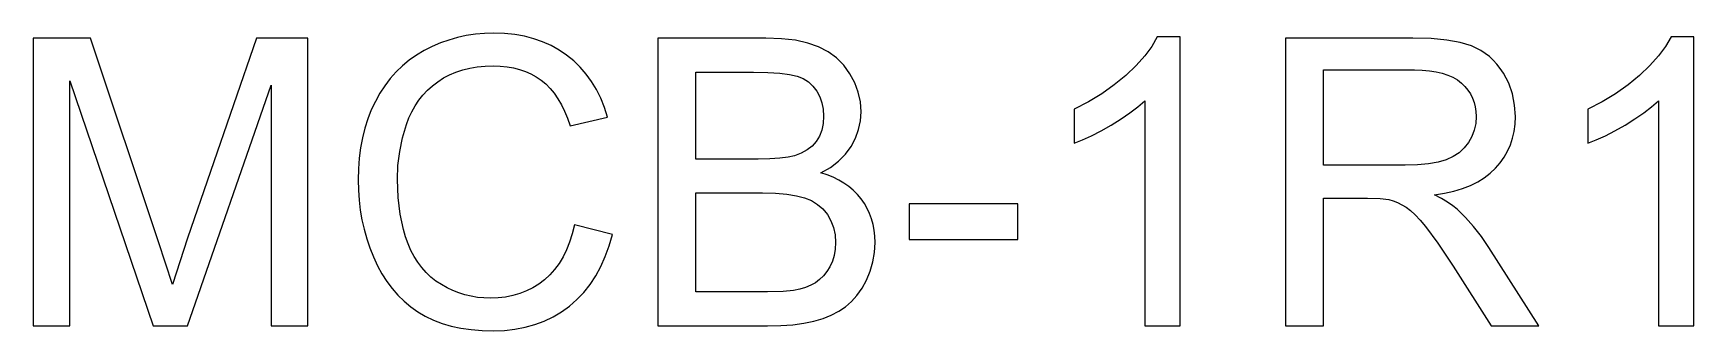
# Model space of a CAD drawing. Header units: millimetres. Extents: x -4.13 to 4.13, y -0.74 to 0.74.
import ezdxf

# ---------------------------------------------------------------- set-up
doc = ezdxf.new("R2010")
doc.units = ezdxf.units.MM
doc.layers.add('LASER_MARK', color=7, linetype='Continuous')

msp = doc.modelspace()

# ---------------------------------------------------------------- linework, layer by layer
at = {"layer": 'LASER_MARK'}
for points in [[(-4.131836, -0.71582), (-3.949219, -0.71582), (-3.949219, 0.50293), (-3.535156, -0.71582), (-3.364258, -0.71582), (-2.948242, 0.482422), (-2.948242, -0.71582), (-2.765625, -0.71582), (-2.765625, 0.71582), (-3.020508, 0.71582), (-3.363281, -0.280273), (-3.439453, -0.509766), (-3.507812, -0.297852), (-3.84668, 0.71582), (-4.131836, 0.71582)], [(-1.249023, -0.261719), (-1.438477, -0.213867), (-1.449356, -0.257645), (-1.462463, -0.298645), (-1.477798, -0.336868), (-1.495361, -0.372314), (-1.515152, -0.404984), (-1.53717, -0.434875), (-1.561417, -0.46199), (-1.587891, -0.486328), (-1.616241, -0.507843), (-1.646118, -0.526489), (-1.677521, -0.542267), (-1.710449, -0.555176), (-1.744904, -0.565216), (-1.780884, -0.572388), (-1.81839, -0.576691), (-1.857422, -0.578125), (-1.889847, -0.577072), (-1.921692, -0.573914), (-1.952957, -0.568649), (-1.983643, -0.561279), (-2.013748, -0.551804), (-2.043274, -0.540222), (-2.07222, -0.526535), (-2.100586, -0.510742), (-2.127739, -0.492821), (-2.153046, -0.472748), (-2.176506, -0.450523), (-2.19812, -0.426147), (-2.217888, -0.39962), (-2.235809, -0.370941), (-2.251884, -0.340111), (-2.266113, -0.307129), (-2.278587, -0.272346), (-2.289398, -0.236115), (-2.30603, -0.159302), (-2.31601, -0.076691), (-2.319336, 0.011719), (-2.316528, 0.082001), (-2.308105, 0.151245), (-2.294067, 0.219452), (-2.274414, 0.286621), (-2.262154, 0.319099), (-2.247833, 0.349884), (-2.231453, 0.378975), (-2.213013, 0.406372), (-2.192513, 0.432076), (-2.169952, 0.456085), (-2.145332, 0.478401), (-2.118652, 0.499023), (-2.090096, 0.517563), (-2.059845, 0.53363), (-2.027901, 0.547226), (-1.994263, 0.55835), (-1.958931, 0.567001), (-1.921906, 0.573181), (-1.883186, 0.576889), (-1.842773, 0.578125), (-1.807648, 0.577011), (-1.774048, 0.573669), (-1.741974, 0.5681), (-1.711426, 0.560303), (-1.682404, 0.550278), (-1.654907, 0.538025), (-1.628937, 0.523544), (-1.604492, 0.506836), (-1.581512, 0.487686), (-1.559937, 0.465881), (-1.539764, 0.441422), (-1.520996, 0.414307), (-1.503632, 0.384537), (-1.487671, 0.352112), (-1.473114, 0.317032), (-1.459961, 0.279297), (-1.273438, 0.323242), (-1.28923, 0.371414), (-1.3078, 0.416809), (-1.329147, 0.459427), (-1.353271, 0.499268), (-1.380173, 0.536331), (-1.409851, 0.570618), (-1.442307, 0.602127), (-1.477539, 0.630859), (-1.515228, 0.656494), (-1.555054, 0.678711), (-1.597015, 0.69751), (-1.641113, 0.712891), (-1.687347, 0.724854), (-1.735718, 0.733398), (-1.786224, 0.738525), (-1.838867, 0.740234), (-1.885735, 0.738884), (-1.93161, 0.734833), (-1.976494, 0.728081), (-2.020386, 0.718628), (-2.063286, 0.706474), (-2.105194, 0.69162), (-2.146111, 0.674065), (-2.186035, 0.653809), (-2.224335, 0.630951), (-2.260376, 0.605591), (-2.294159, 0.577728), (-2.325684, 0.547363), (-2.35495, 0.514496), (-2.381958, 0.479126), (-2.406708, 0.441254), (-2.429199, 0.400879), (-2.449226, 0.35836), (-2.466583, 0.314056), (-2.48127, 0.267967), (-2.493286, 0.220093), (-2.502632, 0.170433), (-2.509308, 0.118988), (-2.513313, 0.065758), (-2.514648, 0.010742), (-2.513466, -0.040115), (-2.509918, -0.090149), (-2.504005, -0.139359), (-2.495728, -0.187744), (-2.485085, -0.235306), (-2.472076, -0.282043), (-2.456703, -0.327957), (-2.438965, -0.373047), (-2.418961, -0.416405), (-2.39679, -0.457123), (-2.372452, -0.495201), (-2.345947, -0.53064), (-2.317276, -0.563438), (-2.286438, -0.593597), (-2.253433, -0.621117), (-2.218262, -0.645996), (-2.180656, -0.668083), (-2.14035, -0.687225), (-2.097343, -0.703423), (-2.051636, -0.716675), (-2.003227, -0.726982), (-1.952118, -0.734344), (-1.898308, -0.738762), (-1.841797, -0.740234), (-1.786964, -0.738319), (-1.734283, -0.732574), (-1.683754, -0.723), (-1.635376, -0.709595), (-1.589149, -0.69236), (-1.545074, -0.671295), (-1.503151, -0.6464), (-1.463379, -0.617676), (-1.42617, -0.585304), (-1.391937, -0.549469), (-1.36068, -0.51017), (-1.332397, -0.467407), (-1.307091, -0.421181), (-1.28476, -0.37149), (-1.265404, -0.318336)], [(-1.023438, -0.71582), (-0.477539, -0.71582), (-0.411835, -0.714325), (-0.35144, -0.709839), (-0.296356, -0.702362), (-0.246582, -0.691895), (-0.201447, -0.678497), (-0.160278, -0.662231), (-0.123077, -0.643097), (-0.089844, -0.621094), (-0.059845, -0.595184), (-0.032349, -0.564331), (-0.007355, -0.528534), (0.015137, -0.487793), (0.033722, -0.443695), (0.046997, -0.397827), (0.054962, -0.350189), (0.057617, -0.300781), (0.056526, -0.27005), (0.053253, -0.240356), (0.047798, -0.2117), (0.040161, -0.184082), (0.030342, -0.157501), (0.018341, -0.131958), (0.004158, -0.107452), (-0.012207, -0.083984), (-0.030602, -0.061874), (-0.050873, -0.041443), (-0.073021, -0.02269), (-0.097046, -0.005615), (-0.122948, 0.009781), (-0.150726, 0.023499), (-0.180382, 0.035538), (-0.211914, 0.045898), (-0.164795, 0.072754), (-0.124023, 0.103516), (-0.0896, 0.138184), (-0.061523, 0.176758), (-0.039734, 0.217957), (-0.02417, 0.260498), (-0.014832, 0.304382), (-0.011719, 0.349609), (-0.015228, 0.398407), (-0.025757, 0.446167), (-0.043304, 0.492889), (-0.067871, 0.538574), (-0.098633, 0.580811), (-0.134766, 0.617188), (-0.17627, 0.647705), (-0.223145, 0.672363), (-0.276764, 0.691376), (-0.338501, 0.704956), (-0.408356, 0.713104), (-0.486328, 0.71582), (-1.023438, 0.71582)], [(1.575195, -0.71582), (1.575195, 0.72168), (1.461914, 0.72168), (1.434937, 0.674927), (1.399902, 0.627441), (1.356812, 0.579224), (1.305664, 0.530273), (1.248169, 0.482788), (1.186035, 0.438965), (1.119263, 0.398804), (1.047852, 0.362305), (1.047852, 0.192383), (1.090179, 0.209412), (1.135132, 0.230225), (1.182709, 0.254822), (1.23291, 0.283203), (1.281952, 0.313477), (1.32605, 0.34375), (1.365204, 0.374023), (1.399414, 0.404297), (1.399414, -0.71582)], [(2.099609, -0.71582), (2.289062, -0.71582), (2.289062, -0.080078), (2.508789, -0.080078), (2.571777, -0.081787), (2.614258, -0.086914), (2.636139, -0.093323), (2.657837, -0.101807), (2.700684, -0.125), (2.722626, -0.141235), (2.745972, -0.162598), (2.770721, -0.189087), (2.796875, -0.220703), (2.85791, -0.304199), (2.933594, -0.417969), (3.123047, -0.71582), (3.361328, -0.71582), (3.112305, -0.326172), (3.074646, -0.271423), (3.035889, -0.221436), (2.996033, -0.176208), (2.955078, -0.135742), (2.933289, -0.118103), (2.906982, -0.100342), (2.87616, -0.082458), (2.84082, -0.064453), (2.890656, -0.056183), (2.937134, -0.045532), (2.980255, -0.032501), (3.02002, -0.01709), (3.056427, 0.000702), (3.089478, 0.020874), (3.119171, 0.043427), (3.145508, 0.068359), (3.168625, 0.09523), (3.18866, 0.123596), (3.205612, 0.153458), (3.219482, 0.184814), (3.23027, 0.217667), (3.237976, 0.252014), (3.242599, 0.287857), (3.244141, 0.325195), (3.240417, 0.382996), (3.229248, 0.438232), (3.210632, 0.490906), (3.18457, 0.541016), (3.169052, 0.564507), (3.152283, 0.586151), (3.134262, 0.605949), (3.11499, 0.623901), (3.094467, 0.640007), (3.072693, 0.654266), (3.049667, 0.666679), (3.025391, 0.677246), (2.969849, 0.694122), (2.902832, 0.706177), (2.824341, 0.713409), (2.734375, 0.71582), (2.099609, 0.71582)], [(4.131836, -0.71582), (4.131836, 0.72168), (4.018555, 0.72168), (3.991577, 0.674927), (3.956543, 0.627441), (3.913452, 0.579224), (3.862305, 0.530273), (3.80481, 0.482788), (3.742676, 0.438965), (3.675903, 0.398804), (3.604492, 0.362305), (3.604492, 0.192383), (3.64682, 0.209412), (3.691772, 0.230225), (3.739349, 0.254822), (3.789551, 0.283203), (3.838593, 0.313477), (3.88269, 0.34375), (3.921844, 0.374023), (3.956055, 0.404297), (3.956055, -0.71582)], [(-0.833984, 0.114258), (-0.833984, 0.546875), (-0.547852, 0.546875), (-0.476379, 0.545624), (-0.41626, 0.54187), (-0.367493, 0.535614), (-0.330078, 0.526855), (-0.300171, 0.514709), (-0.273926, 0.498291), (-0.251343, 0.4776), (-0.232422, 0.452637), (-0.217468, 0.424469), (-0.206787, 0.394165), (-0.200378, 0.361725), (-0.198242, 0.327148), (-0.200531, 0.291138), (-0.207397, 0.258301), (-0.218842, 0.228638), (-0.234863, 0.202148), (-0.255402, 0.179016), (-0.280396, 0.159424), (-0.309845, 0.143372), (-0.34375, 0.130859), (-0.375549, 0.123596), (-0.41626, 0.118408), (-0.465881, 0.115295), (-0.524414, 0.114258)], [(2.289062, 0.083984), (2.289062, 0.557617), (2.742188, 0.557617), (2.780647, 0.556595), (2.816437, 0.553528), (2.849556, 0.548416), (2.880005, 0.54126), (2.907784, 0.532059), (2.932892, 0.520813), (2.95533, 0.507523), (2.975098, 0.492188), (2.992378, 0.475266), (3.007355, 0.457214), (3.020027, 0.438034), (3.030396, 0.417725), (3.03846, 0.396286), (3.04422, 0.373718), (3.047676, 0.350021), (3.048828, 0.325195), (3.046448, 0.291168), (3.039307, 0.258423), (3.027405, 0.226959), (3.010742, 0.196777), (2.989502, 0.16925), (2.963867, 0.145752), (2.933838, 0.126282), (2.899414, 0.11084), (2.859253, 0.099091), (2.812012, 0.090698), (2.75769, 0.085663), (2.696289, 0.083984)], [(-0.833984, -0.546875), (-0.833984, -0.054688), (-0.50293, -0.054688), (-0.438568, -0.056183), (-0.382202, -0.060669), (-0.333832, -0.068146), (-0.293457, -0.078613), (-0.259064, -0.092773), (-0.228638, -0.111328), (-0.202179, -0.134277), (-0.179688, -0.161621), (-0.161743, -0.192474), (-0.148926, -0.225952), (-0.141235, -0.262054), (-0.138672, -0.300781), (-0.140442, -0.333954), (-0.145752, -0.365112), (-0.154602, -0.394257), (-0.166992, -0.421387), (-0.182129, -0.445953), (-0.199219, -0.467407), (-0.218262, -0.485748), (-0.239258, -0.500977), (-0.262573, -0.513672), (-0.288574, -0.524414), (-0.317261, -0.533203), (-0.348633, -0.540039), (-0.399414, -0.545166), (-0.477539, -0.546875)], [(0.227539, -0.286133), (0.767578, -0.286133), (0.767578, -0.109375), (0.227539, -0.109375)]]:
    msp.add_lwpolyline(points, close=True, dxfattribs=at)

doc.saveas('drawing.dxf')
